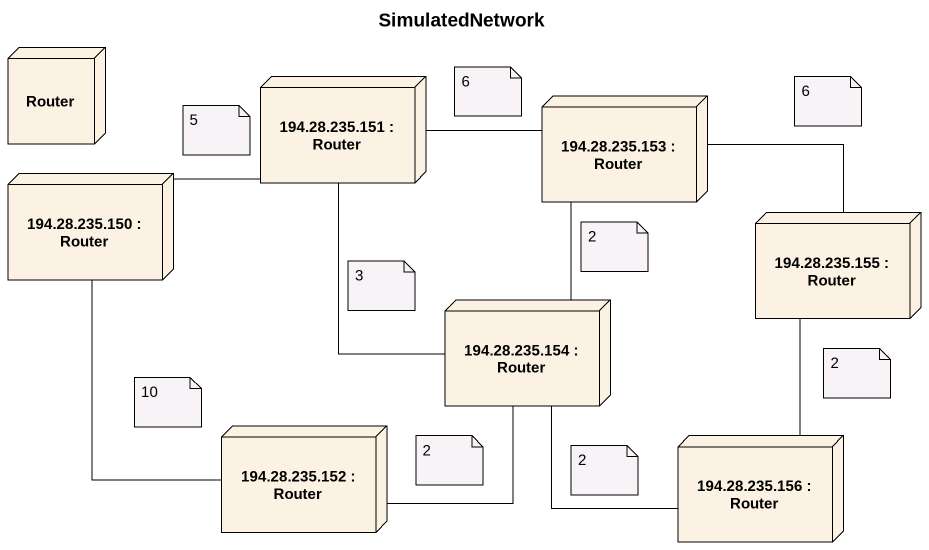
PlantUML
@startuml
title SimulatedNetwork
node Router
node "194.28.235.151 : Router" as n194_28_235_151
node "194.28.235.153 : Router" as n194_28_235_153
node "194.28.235.150 : Router" as n194_28_235_150
node "194.28.235.155 : Router" as n194_28_235_155
node "194.28.235.154 : Router" as n194_28_235_154
node "194.28.235.152 : Router" as n194_28_235_152
node "194.28.235.156 : Router" as n194_28_235_156
n194_28_235_151 -right- n194_28_235_153
n194_28_235_151 -- n194_28_235_154
n194_28_235_153 -right- n194_28_235_155
n194_28_235_150 -right- n194_28_235_151
n194_28_235_150 -- n194_28_235_152
n194_28_235_154 -up- n194_28_235_153
n194_28_235_152 -right- n194_28_235_154
n194_28_235_156 -up- n194_28_235_155
n194_28_235_156 -left- n194_28_235_154
note as N1
  6
end note
note as N2
  6
end note
note as N3
  5
end note
note as N4
  3
end note
note as N5
  2
end note
note as N6
  10
end note
note as N7
  2
end note
note as N8
  2
end note
note as N9
  2
end note
@enduml
